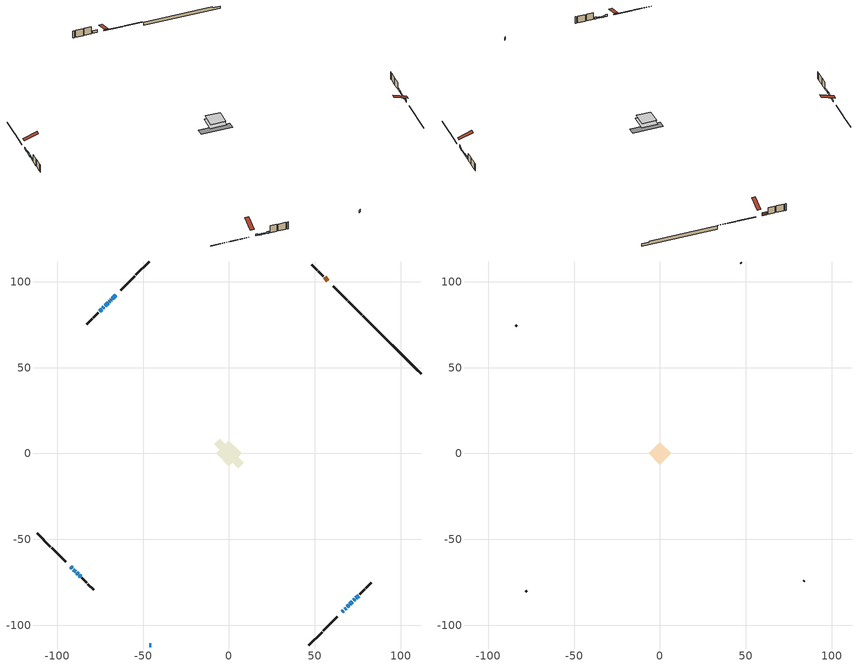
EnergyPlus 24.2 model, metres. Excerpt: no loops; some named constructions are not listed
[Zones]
conditioned space
 floor adiabatic (AdiabaticFloorConstruction): -7.29,0 0,7.29 7.29,0 0,-7.29 z3.15
 floor foundation (Slab1 construction): -8.45,5.35 -5.35,8.45 8.45,-5.35 5.35,-8.45 z-1.7
 wall outside (RimJoist1 construction): 46.34,-111.87 54.19,-104.01 / -111.87,-46.34 -104.01,-54.19 / -46.34,111.87 -54.19,104.01 / 77.42,80.79 69.56,88.65 z0.71:1.01
 wall outside (RimJoist2 construction): 54.85,-103.36 63.13,-95.08 / -103.36,-54.85 -95.08,-63.13 / -54.85,103.36 -63.13,95.08 / 68.91,89.3 60.63,97.58 z0.71:1.01
 wall outside (AdiabaticWallConstruction 1): 57.63,100.58 55.66,102.55 z0.71:2.74
 wall outside (AdiabaticWallConstruction): -66.12,92.09 -67.96,90.25 z0.71:1.75; -46.34,-111.87 -45.27,-111.87 z0.71:2.54; -68.61,89.59 -68.85,89.36 / -69.51,88.7 -69.69,88.52 z0.71:1.93; -70.35,87.86 -72.18,86.03 z0.71:2.35; -72.84,85.37 -73.52,84.69 z0.71:1.85; 66.12,-92.09 66.71,-91.5 z0.71:2.44; 67.36,-90.85 68.18,-90.03 / 72.58,-85.63 73.16,-85.04 / 73.82,-84.39 75.46,-82.75 z0.71:2.05; 68.84,-89.37 69.67,-88.54 z0.71:1.59; -92.09,-66.12 -91.26,-66.94 / -87.24,-70.97 -86.42,-71.79 z0.71:2.06; 70.32,-87.89 71.93,-86.28 / -90.61,-67.6 -89.35,-68.86 / -88.7,-69.51 -87.89,-70.31 z0.71:1.52; -74.18,84.03 -75.42,82.79 z0.71:1.77
 wall outside (Wall1 construction): 76.12,-82.09 79.06,-79.15 / -85.76,-72.45 -82.82,-75.39 / -76.08,82.13 -79.01,79.2 / 55,103.21 52.06,106.14 z0.71:5.59
 wall outside (Wall2 construction): 79.71,-78.5 82.99,-75.22 / -82.17,-76.04 -78.89,-79.32 / -79.67,78.54 -82.95,75.26 / 51.41,106.8 48.13,110.08 z0.71:5.59
 wall foundation (FoundationWall1 construction): 78.08,80.13,-1.7 78.08,80.13,0.71 108.49,49.72,0.71 108.49,49.72,-0.16 111.87,46.34,-0.16 111.87,46.34,-1.7
 window (WindowConstruction): -66.12,92.09 -67.96,90.25 z0.71:1.75
 window (WindowConstruction 11): -46.34,-111.87 -45.27,-111.87 z0.71:2.54
 window (WindowConstruction 12): -68.62,89.59 -68.85,89.36 z0.71:1.93
 window (WindowConstruction 13): -69.51,88.7 -69.69,88.52 z0.71:1.93
 window (WindowConstruction 5): -70.35,87.86 -72.18,86.03 z0.71:2.35
 window (WindowConstruction 6): -72.84,85.37 -73.52,84.69 z0.71:1.85
 window (WindowConstruction 7): 66.12,-92.09 66.7,-91.5 z0.71:2.44
 window (WindowConstruction 8): 67.36,-90.85 68.18,-90.03 z0.71:2.05
 window (WindowConstruction 9): 68.84,-89.37 69.66,-88.54 z0.71:1.58
 window (WindowConstruction 10): -92.09,-66.12 -91.27,-66.94 z0.71:2.05
 window (WindowConstruction 14): 70.32,-87.89 71.93,-86.28 z0.71:1.51
 window (WindowConstruction 15): -90.61,-67.6 -89.35,-68.86 z0.71:1.51
 window (WindowConstruction 16): -88.7,-69.51 -87.9,-70.31 z0.71:1.51
 window (WindowConstruction 1): -74.18,84.03 -75.42,82.79 z0.71:1.77
 window (WindowConstruction 2): 72.58,-85.63 73.16,-85.05 z0.71:2.05
 window (WindowConstruction 3): 73.82,-84.39 75.46,-82.75 z0.71:2.05
 window (WindowConstruction 4): -87.24,-70.97 -86.42,-71.79 z0.71:2.05
 door (Door): 57.63,100.58 55.66,102.55 z0.71:2.74
 ceiling adiabatic (AdiabaticFloorConstruction): 0,-7.29 7.29,0 0,7.29 -7.29,0 z3.15
attic - vented
 floor to conditioned space (Floor1 construction Reversed): -6.54,0 0,6.54 6.54,0 0,-6.54 z5.59
 wall outside (Wall3 construction): 83.65,-74.56 84.13,-74.08 / -78.23,-79.98 -77.76,-80.45 / -83.61,74.6 -84.08,74.13 / 47.47,110.74 47,111.21 z0.71:5.59
 roof outside (Roof1 construction): 65.47,-92.74,5.59 59.1,-86.37,8.59 57.42,-88.05,8.59 63.79,-94.42,5.59; -92.74,-65.47,5.59 -86.37,-59.1,8.59 -88.05,-57.42,8.59 -94.42,-63.79,5.59; -65.47,92.74,5.59 -59.1,86.37,8.59 -57.42,88.05,8.59 -63.79,94.42,5.59; 58.29,99.92,5.59 51.92,93.55,8.59 53.6,91.87,8.59 59.97,98.24,5.59
[Material] Roughness=Rough; Thermal Absorptance=0.9
Name | Thickness {m} | Conductivity {W/m-K} | Density {kg/m3} | Specific Heat {J/kg-K} | Solar Absorptance | Visible Absorptance
ceiling loosefill ins | 0.169333 | 0.0480833 | 16.02 | 1046.75 | 0.7 | 0.7
ceiling stud and cavity | 0.1397 | 0.130704 | 65.682 | 1177.47 | 0.7 | 0.7
gypsum board | 0.0127 | 0.160291 | 801 | 837.4 | 0.6 | 0.6
[Construction]
Floor1 construction: ceiling loosefill ins, ceiling stud and cavity, gypsum board
[EnergyManagementSystem:Program]
infil_program: Set p_m = 0.14; Set p_s = 0.22; Set s_m = 270; Set s_s = 370; Set z_m = 9.99744; Set z_s = 5.893768972314563; Set f_t = (((s_m/z_m)^p_m)*((z_s/s_s)^p_s)); Set Tdiff = tin_s-tout_s; Set dT = @Abs Tdiff; Set c = 0.0403; Set Cs = 0.1089; Set Cw = 0.1517; Set n = 0.65; Set sft = (f_t*0.54); Set temp1 = ((c*Cw)*((sft*site_vw_s)^(2*n)))^2; Set Qinf = (((c*Cs*(dT^n))^2)+temp1)^0.5; Set Qinf = (@Max Qinf 0); Set mech_vent_house_fan_sensible_load_act = 0.0; Set mech_vent_house_fan_latent_load_act = 0.0; Set OASupInPb = out_pb_s; Set OASupInTemp = tout_s; Set OASupInW = out_wt_s; Set OASupRho = (@RhoAirFnPbTdbW OASupInPb OASupInTemp OASupInW); Set OASupCp = (@CpAirFnW OASupInW); Set OASupInEnth = (@HFnTdbW OASupInTemp OASupInW); Set ZoneTemp = tin_s; Set ZoneW = win_s; Set ZoneCp = (@CpAirFnW ZoneW); Set ZoneAirEnth = (@HFnTdbW ZoneTemp ZoneW); Set mech_vent_house_fan_cfis_act = 0.0; Set QWHV_cfis_sup = 0.0; Set QWHV_cfis_suppl_sup = 0.0; Set QWHV_cfis_suppl_exh = 0.0; Set Qrange = 0; Set Qrange = Qrange + 0.075 * mech_vent_range_fan_0_sch_s; Set Qbath = 0; Set Qbath = Qbath + 0.066 * mech_vent_bath_fan_0_sch_s; Set Qbath = Qbath + 0.066 * mech_vent_bath_fan_1_sch_s; Set Qdryer = 0; Set Qdryer = Qdryer + 0.00308 * clothes_dryer_exhaust_0_sch_s; Set QWHV_sup = 0.00933; Set QWHV_exh = 0.00933; Set Qsupply = QWHV_sup + QWHV_cfis_sup + QWHV_cfis_suppl_sup; Set Qexhaust = Qrange + Qbath + Qdryer + QWHV_exh + QWHV_cfis_suppl_exh; Set Qfan = (@Max Qexhaust Qsupply); Set Qducts = 0; If Qducts < 0; Set Qsupply = Qsupply - Qducts; Else; Set Qexhaust = Qexhaust + Qducts; EndIf; Set Qfan_with_ducts = (@Max Qexhaust Qsupply); Set Qimb = (@Abs (Qsupply - Qexhaust)); If Qinf + Qimb > 0; Set Qtot = Qfan_with_ducts + (Qinf^2) / (Qinf + Qimb); Else; Set Qtot = Qfan_with_ducts; EndIf; Set Qinf_adj = Qtot - Qfan; Set infil_flow_act = Qinf_adj; Set infil_program_Qinf = Qinf_adj; Set infil_program_Qfan = Qfan; Set Qload = Qfan; Set Effectiveness_Sens = 0.0; Set Effectiveness_Lat = 0.0; Set Fan_MFR = Qload * OASupRho; Set ZoneInEnth = OASupInEnth; Set ZoneInTemp = OASupInTemp; If Qload > 0; Set Effectiveness_Sens = Effectiveness_Sens + 0.0093 / Qload * 0.5912295009261301; Set Effectiveness_Lat = Effectiveness_Lat + 0.0093 / Qload * 0.0; EndIf; Set ERVCpMin = (@Min OASupCp ZoneCp); Set ERVSupOutTemp = OASupInTemp + ERVCpMin/OASupCp * Effectiveness_Sens * (ZoneTemp - OASupInTemp); Set ERVSupOutW = OASupInW + ERVCpMin/OASupCp * Effectiveness_Lat * (ZoneW - OASupInW); Set ERVSupOutEnth = (@HFnTdbW ERVSupOutTemp ERVSupOutW); Set ERVSensHeatTrans = Fan_MFR * OASupCp * (ERVSupOutTemp - OASupInTemp); Set ERVTotalHeatTrans = Fan_MFR * (ERVSupOutEnth - OASupInEnth); Set ERVLatHeatTrans = ERVTotalHeatTrans - ERVSensHeatTrans; Set ZoneInEnth = ERVSupOutEnth; Set ZoneInTemp = ERVSupOutTemp; Set FanTotalToCond = Fan_MFR * (ZoneInEnth - ZoneAirEnth); Set FanSensToCond = Fan_MFR * ZoneCp * (ZoneInTemp - ZoneTemp); Set FanLatToCond = FanTotalToCond - FanSensToCond; Set mech_vent_house_fan_sensible_load_act = mech_vent_house_fan_sensible_load_act + FanSensToCond; Set mech_vent_house_fan_latent_load_act = mech_vent_house_fan_latent_load_act + FanLatToCond
[EnergyManagementSystem:ProgramCallingManager]
component_loads_program_calling_manager: EndOfZoneTimestepAfterZoneReporting; component_loads_program
fridge_schedule_program_calling_manager: BeginZoneTimestepAfterInitHeatBalance; fridge_schedule_program
furnace_supply_fan_disaggregate_program_calling_manager: EndOfSystemTimestepBeforeHVACReporting; furnace_supply_fan_disaggregate_program
infil_program_calling_manager: BeginZoneTimestepAfterInitHeatBalance; infil_program
natural_vent_program_calling_manager: BeginZoneTimestepAfterInitHeatBalance; natural_vent_program
total_airflows_program_calling_manager: EndOfZoneTimestepAfterZoneReporting; total_airflows_program
total_loads_program_calling_manager: EndOfZoneTimestepAfterZoneReporting; total_loads_program
unit_heater_supply_fan_disaggregate_program_calling_manager: EndOfSystemTimestepBeforeHVACReporting; unit_heater_supply_fan_disaggregate_program
unmet_hours_program_calling_manager: EndOfZoneTimestepBeforeZoneReporting; unmet_hours_program
water_heater_EC_adj_ProgramManager: EndOfSystemTimestepBeforeHVACReporting; water_heater_EC_adj
[EnergyManagementSystem:OutputVariable] Type of Data in Variable=Summed
Name | EMS Variable | Update Frequency | EMS Program or Subroutine | Units
furnace supply fan disaggregate htg primary | furnace_supply_fan_primary_htg | SystemTimestep | furnace_supply_fan_disaggregate_program | J
unit heater supply fan disaggregate htg primary | unit_heater_supply_fan_primary_htg | SystemTimestep | unit_heater_supply_fan_disaggregate_program | J
loads_htg_tot_peakload_outvar; loads_htg_tot_annual_outvar; Energy Management System Output Variable 1; Energy Management System Output Variable 45 | loads_htg_tot | ZoneTimestep | total_loads_program | J
loads_clg_tot_peakload_outvar; loads_clg_tot_annual_outvar; Energy Management System Output Variable 2; Energy Management System Output Variable 46 | loads_clg_tot | ZoneTimestep | total_loads_program | J
htg_unmet_hours_annual_outvar; Energy Management System Output Variable 3 | htg_unmet_hours | ZoneTimestep | unmet_hours_program | hr
clg_unmet_hours_annual_outvar; Energy Management System Output Variable 4 | clg_unmet_hours | ZoneTimestep | unmet_hours_program | hr
loads_htg_roofs_annual_outvar; Energy Management System Output Variable 5 | loads_htg_roofs | ZoneTimestep | component_loads_program | J
loads_htg_ceilings_annual_outvar; Energy Management System Output Variable 6 | loads_htg_ceilings | ZoneTimestep | component_loads_program | J
loads_htg_walls_annual_outvar; Energy Management System Output Variable 7 | loads_htg_walls | ZoneTimestep | component_loads_program | J
loads_htg_rim_joists_annual_outvar; Energy Management System Output Variable 8 | loads_htg_rim_joists | ZoneTimestep | component_loads_program | J
loads_htg_foundation_walls_annual_outvar; Energy Management System Output Variable 9 | loads_htg_foundation_walls | ZoneTimestep | component_loads_program | J
loads_htg_doors_annual_outvar; Energy Management System Output Variable 10 | loads_htg_doors | ZoneTimestep | component_loads_program | J
loads_htg_windows_conduction_annual_outvar; Energy Management System Output Variable 11 | loads_htg_windows_conduction | ZoneTimestep | component_loads_program | J
loads_htg_windows_solar_annual_outvar; Energy Management System Output Variable 12 | loads_htg_windows_solar | ZoneTimestep | component_loads_program | J
loads_htg_skylights_conduction_annual_outvar; Energy Management System Output Variable 13 | loads_htg_skylights_conduction | ZoneTimestep | component_loads_program | J
loads_htg_skylights_solar_annual_outvar; Energy Management System Output Variable 14 | loads_htg_skylights_solar | ZoneTimestep | component_loads_program | J
loads_htg_floors_annual_outvar; Energy Management System Output Variable 15 | loads_htg_floors | ZoneTimestep | component_loads_program | J
loads_htg_slabs_annual_outvar; Energy Management System Output Variable 16 | loads_htg_slabs | ZoneTimestep | component_loads_program | J
loads_htg_internal_mass_annual_outvar; Energy Management System Output Variable 17 | loads_htg_internal_mass | ZoneTimestep | component_loads_program | J
loads_htg_infil_annual_outvar; Energy Management System Output Variable 18 | loads_htg_infil | ZoneTimestep | component_loads_program | J
loads_htg_natvent_annual_outvar; Energy Management System Output Variable 19 | loads_htg_natvent | ZoneTimestep | component_loads_program | J
loads_htg_mechvent_annual_outvar; Energy Management System Output Variable 20 | loads_htg_mechvent | ZoneTimestep | component_loads_program | J
loads_htg_whf_annual_outvar; Energy Management System Output Variable 21 | loads_htg_whf | ZoneTimestep | component_loads_program | J
loads_htg_ducts_annual_outvar; Energy Management System Output Variable 22 | loads_htg_ducts | ZoneTimestep | component_loads_program | J
loads_htg_intgains_annual_outvar; Energy Management System Output Variable 23 | loads_htg_intgains | ZoneTimestep | component_loads_program | J
loads_htg_lighting_annual_outvar; Energy Management System Output Variable 24 | loads_htg_lighting | ZoneTimestep | component_loads_program | J
loads_clg_roofs_annual_outvar; Energy Management System Output Variable 25 | loads_clg_roofs | ZoneTimestep | component_loads_program | J
loads_clg_ceilings_annual_outvar; Energy Management System Output Variable 26 | loads_clg_ceilings | ZoneTimestep | component_loads_program | J
loads_clg_walls_annual_outvar; Energy Management System Output Variable 27 | loads_clg_walls | ZoneTimestep | component_loads_program | J
loads_clg_rim_joists_annual_outvar; Energy Management System Output Variable 28 | loads_clg_rim_joists | ZoneTimestep | component_loads_program | J
loads_clg_foundation_walls_annual_outvar; Energy Management System Output Variable 29 | loads_clg_foundation_walls | ZoneTimestep | component_loads_program | J
loads_clg_doors_annual_outvar; Energy Management System Output Variable 30 | loads_clg_doors | ZoneTimestep | component_loads_program | J
loads_clg_windows_conduction_annual_outvar; Energy Management System Output Variable 31 | loads_clg_windows_conduction | ZoneTimestep | component_loads_program | J
loads_clg_windows_solar_annual_outvar; Energy Management System Output Variable 32 | loads_clg_windows_solar | ZoneTimestep | component_loads_program | J
loads_clg_skylights_conduction_annual_outvar; Energy Management System Output Variable 33 | loads_clg_skylights_conduction | ZoneTimestep | component_loads_program | J
loads_clg_skylights_solar_annual_outvar; Energy Management System Output Variable 34 | loads_clg_skylights_solar | ZoneTimestep | component_loads_program | J
loads_clg_floors_annual_outvar; Energy Management System Output Variable 35 | loads_clg_floors | ZoneTimestep | component_loads_program | J
loads_clg_slabs_annual_outvar; Energy Management System Output Variable 36 | loads_clg_slabs | ZoneTimestep | component_loads_program | J
loads_clg_internal_mass_annual_outvar; Energy Management System Output Variable 37 | loads_clg_internal_mass | ZoneTimestep | component_loads_program | J
loads_clg_infil_annual_outvar; Energy Management System Output Variable 38 | loads_clg_infil | ZoneTimestep | component_loads_program | J
loads_clg_natvent_annual_outvar; Energy Management System Output Variable 39 | loads_clg_natvent | ZoneTimestep | component_loads_program | J
loads_clg_mechvent_annual_outvar; Energy Management System Output Variable 40 | loads_clg_mechvent | ZoneTimestep | component_loads_program | J
loads_clg_whf_annual_outvar; Energy Management System Output Variable 41 | loads_clg_whf | ZoneTimestep | component_loads_program | J
loads_clg_ducts_annual_outvar; Energy Management System Output Variable 42 | loads_clg_ducts | ZoneTimestep | component_loads_program | J
loads_clg_intgains_annual_outvar; Energy Management System Output Variable 43 | loads_clg_intgains | ZoneTimestep | component_loads_program | J
loads_clg_lighting_annual_outvar; Energy Management System Output Variable 44 | loads_clg_lighting | ZoneTimestep | component_loads_program | J
[Schedule:Day:Interval]
interior lighting schedule day: No, 01:00, 0.108182, 04:00, 0.0901515, 05:00, 0.0991667, 06:00, 0.162273, 07:00, 0.270455, 08:00, 0.342576, 10:00, 0.369621, 11:00, 0.351591, 12:00, 0.333561, 13:00, 0.324545, 14:00, 0.31553, 15:00, 0.333561, 16:00, 0.369621, 17:00, 0.450758, 18:00, 0.585985, 19:00, 0.775303, 20:00, 0.955606, 21:00, 0.991667, 22:00, 0.712197, 23:00, 0.360606, 24:00, 0.162273
interior lighting schedule day 1: No, 01:00, 0.100909, 04:00, 0.0840909, 05:00, 0.0925, 06:00, 0.151364, 07:00, 0.252273, 08:00, 0.319545, 10:00, 0.344773, 11:00, 0.327955, 12:00, 0.311136, 13:00, 0.302727, 14:00, 0.294318, 15:00, 0.311136, 16:00, 0.344773, 17:00, 0.420455, 18:00, 0.546591, 19:00, 0.723182, 20:00, 0.891364, 21:00, 0.925, 22:00, 0.664318, 23:00, 0.336364, 24:00, 0.151364
interior lighting schedule day 2: No, 01:00, 0.0927273, 04:00, 0.0772727, 05:00, 0.085, 06:00, 0.139091, 07:00, 0.231818, 08:00, 0.293636, 10:00, 0.316818, 11:00, 0.301364, 12:00, 0.285909, 13:00, 0.278182, 14:00, 0.270455, 15:00, 0.285909, 16:00, 0.316818, 17:00, 0.386364, 18:00, 0.502273, 19:00, 0.664545, 20:00, 0.819091, 21:00, 0.85, 22:00, 0.610455, 23:00, 0.309091, 24:00, 0.139091
interior lighting schedule day 3: No, 01:00, 0.0845455, 04:00, 0.0704545, 05:00, 0.0775, 06:00, 0.126818, 07:00, 0.211364, 08:00, 0.267727, 10:00, 0.288864, 11:00, 0.274773, 12:00, 0.260682, 13:00, 0.253636, 14:00, 0.246591, 15:00, 0.260682, 16:00, 0.288864, 17:00, 0.352273, 18:00, 0.457955, 19:00, 0.605909, 20:00, 0.746818, 21:00, 0.775, 22:00, 0.556591, 23:00, 0.281818, 24:00, 0.126818
interior lighting schedule day 4: No, 01:00, 0.0763636, 04:00, 0.0636364, 05:00, 0.07, 06:00, 0.114545, 07:00, 0.190909, 08:00, 0.241818, 10:00, 0.260909, 11:00, 0.248182, 12:00, 0.235455, 13:00, 0.229091, 14:00, 0.222727, 15:00, 0.235455, 16:00, 0.260909, 17:00, 0.318182, 18:00, 0.413636, 19:00, 0.547273, 20:00, 0.674545, 21:00, 0.7, 22:00, 0.502727, 23:00, 0.254545, 24:00, 0.114545
interior lighting schedule day 5: No, 01:00, 0.0727273, 04:00, 0.0606061, 05:00, 0.0666667, 06:00, 0.109091, 07:00, 0.181818, 08:00, 0.230303, 10:00, 0.248485, 11:00, 0.236364, 12:00, 0.224242, 13:00, 0.218182, 14:00, 0.212121, 15:00, 0.224242, 16:00, 0.248485, 17:00, 0.30303, 18:00, 0.393939, 19:00, 0.521212, 20:00, 0.642424, 21:00, 0.666667, 22:00, 0.478788, 23:00, 0.242424, 24:00, 0.109091
interior lighting schedule day 6: No, 01:00, 0.0745455, 04:00, 0.0621212, 05:00, 0.0683333, 06:00, 0.111818, 07:00, 0.186364, 08:00, 0.236061, 10:00, 0.254697, 11:00, 0.242273, 12:00, 0.229848, 13:00, 0.223636, 14:00, 0.217424, 15:00, 0.229848, 16:00, 0.254697, 17:00, 0.310606, 18:00, 0.403788, 19:00, 0.534242, 20:00, 0.658485, 21:00, 0.683333, 22:00, 0.490758, 23:00, 0.248485, 24:00, 0.111818
interior lighting schedule day 7: No, 01:00, 0.08, 04:00, 0.0666667, 05:00, 0.0733333, 06:00, 0.12, 07:00, 0.2, 08:00, 0.253333, 10:00, 0.273333, 11:00, 0.26, 12:00, 0.246667, 13:00, 0.24, 14:00, 0.233333, 15:00, 0.246667, 16:00, 0.273333, 17:00, 0.333333, 18:00, 0.433333, 19:00, 0.573333, 20:00, 0.706667, 21:00, 0.733333, 22:00, 0.526667, 23:00, 0.266667, 24:00, 0.12
interior lighting schedule day 8: No, 01:00, 0.0890909, 04:00, 0.0742424, 05:00, 0.0816667, 06:00, 0.133636, 07:00, 0.222727, 08:00, 0.282121, 10:00, 0.304394, 11:00, 0.289545, 12:00, 0.274697, 13:00, 0.267273, 14:00, 0.259848, 15:00, 0.274697, 16:00, 0.304394, 17:00, 0.371212, 18:00, 0.482576, 19:00, 0.638485, 20:00, 0.78697, 21:00, 0.816667, 22:00, 0.586515, 23:00, 0.29697, 24:00, 0.133636
interior lighting schedule day 9: No, 01:00, 0.0972727, 04:00, 0.0810606, 05:00, 0.0891667, 06:00, 0.145909, 07:00, 0.243182, 08:00, 0.30803, 10:00, 0.332348, 11:00, 0.316136, 12:00, 0.299924, 13:00, 0.291818, 14:00, 0.283712, 15:00, 0.299924, 16:00, 0.332348, 17:00, 0.405303, 18:00, 0.526894, 19:00, 0.697121, 20:00, 0.859242, 21:00, 0.891667, 22:00, 0.640379, 23:00, 0.324242, 24:00, 0.145909
interior lighting schedule day 10: No, 01:00, 0.105455, 04:00, 0.0878788, 05:00, 0.0966667, 06:00, 0.158182, 07:00, 0.263636, 08:00, 0.333939, 10:00, 0.360303, 11:00, 0.342727, 12:00, 0.325152, 13:00, 0.316364, 14:00, 0.307576, 15:00, 0.325152, 16:00, 0.360303, 17:00, 0.439394, 18:00, 0.571212, 19:00, 0.755758, 20:00, 0.931515, 21:00, 0.966667, 22:00, 0.694242, 23:00, 0.351515, 24:00, 0.158182
interior lighting schedule day 11: No, 01:00, 0.109091, 04:00, 0.0909091, 05:00, 0.1, 06:00, 0.163636, 07:00, 0.272727, 08:00, 0.345455, 10:00, 0.372727, 11:00, 0.354545, 12:00, 0.336364, 13:00, 0.327273, 14:00, 0.318182, 15:00, 0.336364, 16:00, 0.372727, 17:00, 0.454545, 18:00, 0.590909, 19:00, 0.781818, 20:00, 0.963636, 21:00, 1, 22:00, 0.718182, 23:00, 0.363636, 24:00, 0.163636
interior lighting schedule default day; occupants schedule default day; clothes dryer schedule default day; cooking range schedule default day; mech vent bath fan 0 schedule default day; mech vent bath fan 1 schedule default day; mech vent range fan 0 schedule default day; misc plug loads schedule default day; general water use schedule default day; clothes dryer exhaust 0 schedule default day; cooling season schedule day; cooling season schedule day 2; cooling season schedule default day; exterior lighting schedule default day; natural vent schedule default day: No, 24:00, 0
occupants schedule day: No, 05:00, 0.426829, 06:00, 0.719512, 07:00, 1, 08:00, 0.670732, 09:00, 0.329268, 14:00, 0.170732, 15:00, 0.231707, 16:00, 0.329268, 17:00, 0.5, 18:00, 0.670732, 19:00, 0.829268, 21:00, 1, 22:00, 0.853659, 23:00, 0.646341, 24:00, 0.426829
clothes dryer schedule day; clothes dryer exhaust 0 schedule day: No, 01:00, 0.123457, 02:00, 0.0740741, 03:00, 0.0493827, 04:00, 0.0246914, 05:00, 0.0493827, 06:00, 0.0740741, 07:00, 0.197531, 08:00, 0.395062, 09:00, 0.592593, 10:00, 0.839506, 11:00, 0.962963, 12:00, 1, 13:00, 0.91358, 14:00, 0.82716, 15:00, 0.716049, 16:00, 0.753086, 17:00, 0.679012, 18:00, 0.666667, 20:00, 0.62963, 21:00, 0.641975, 22:00, 0.666667, 23:00, 0.54321, 24:00, 0.296296
cooking range schedule day: No, 05:00, 0.0597015, 06:00, 0.11194, 07:00, 0.171642, 08:00, 0.291045, 11:00, 0.343284, 12:00, 0.402985, 13:00, 0.462687, 14:00, 0.343284, 15:00, 0.291045, 16:00, 0.402985, 17:00, 0.567164, 18:00, 1, 19:00, 0.850746, 20:00, 0.432836, 21:00, 0.291045, 22:00, 0.231343, 23:00, 0.171642, 24:00, 0.11194
mech vent bath fan 0 schedule day; mech vent bath fan 1 schedule day: No, 07:00, 0, 08:00, 1, 09:00, 0.2, 24:00, 0
mech vent range fan 0 schedule day: No, 18:00, 0, 19:00, 1, 20:00, 0.2, 24:00, 0
misc plug loads schedule day: No, 06:00, 0.705882, 07:00, 0.745098, 08:00, 0.803922, 15:00, 0.823529, 16:00, 0.862745, 17:00, 0.921569, 18:00, 0.980392, 19:00, 1, 20:00, 0.980392, 21:00, 0.941176, 22:00, 0.862745, 23:00, 0.784314, 24:00, 0.72549
general water use schedule day: No, 01:00, 0.315068, 03:00, 0.287671, 04:00, 0.342466, 05:00, 0.369863, 06:00, 0.520548, 07:00, 0.60274, 08:00, 0.534247, 10:00, 0.506849, 11:00, 0.465753, 14:00, 0.479452, 15:00, 0.534247, 16:00, 0.589041, 17:00, 0.69863, 18:00, 0.876712, 19:00, 0.890411, 20:00, 0.986301, 21:00, 1, 22:00, 0.863014, 23:00, 0.616438, 24:00, 0.465753
cooling season schedule day 1: No, 24:00, 1
exterior lighting schedule day: No, 01:00, 0.566667, 03:00, 0.524167, 05:00, 0.495833, 06:00, 0.5525, 07:00, 0.623333, 08:00, 0.580833, 09:00, 0.439167, 10:00, 0.354167, 12:00, 0.34, 13:00, 0.354167, 14:00, 0.396667, 15:00, 0.425, 16:00, 0.495833, 17:00, 0.623333, 18:00, 0.793333, 19:00, 0.906667, 20:00, 0.963333, 21:00, 0.991667, 22:00, 0.920833, 23:00, 0.793333, 24:00, 0.665833
exterior lighting schedule day 1: No, 01:00, 0.528571, 03:00, 0.488929, 05:00, 0.4625, 06:00, 0.515357, 07:00, 0.581429, 08:00, 0.541786, 09:00, 0.409643, 10:00, 0.330357, 12:00, 0.317143, 13:00, 0.330357, 14:00, 0.37, 15:00, 0.396429, 16:00, 0.4625, 17:00, 0.581429, 18:00, 0.74, 19:00, 0.845714, 20:00, 0.898571, 21:00, 0.925, 22:00, 0.858929, 23:00, 0.74, 24:00, 0.621071
exterior lighting schedule day 10: No, 01:00, 0.552381, 03:00, 0.510952, 05:00, 0.483333, 06:00, 0.538571, 07:00, 0.607619, 08:00, 0.56619, 09:00, 0.428095, 10:00, 0.345238, 12:00, 0.331429, 13:00, 0.345238, 14:00, 0.386667, 15:00, 0.414286, 16:00, 0.483333, 17:00, 0.607619, 18:00, 0.773333, 19:00, 0.88381, 20:00, 0.939048, 21:00, 0.966667, 22:00, 0.897619, 23:00, 0.773333, 24:00, 0.649048
exterior lighting schedule day 11: No, 01:00, 0.571429, 03:00, 0.528571, 05:00, 0.5, 06:00, 0.557143, 07:00, 0.628571, 08:00, 0.585714, 09:00, 0.442857, 10:00, 0.357143, 12:00, 0.342857, 13:00, 0.357143, 14:00, 0.4, 15:00, 0.428571, 16:00, 0.5, 17:00, 0.628571, 18:00, 0.8, 19:00, 0.914286, 20:00, 0.971429, 21:00, 1, 22:00, 0.928571, 23:00, 0.8, 24:00, 0.671429
exterior lighting schedule day 2: No, 01:00, 0.485714, 03:00, 0.449286, 05:00, 0.425, 06:00, 0.473571, 07:00, 0.534286, 08:00, 0.497857, 09:00, 0.376429, 10:00, 0.303571, 12:00, 0.291429, 13:00, 0.303571, 14:00, 0.34, 15:00, 0.364286, 16:00, 0.425, 17:00, 0.534286, 18:00, 0.68, 19:00, 0.777143, 20:00, 0.825714, 21:00, 0.85, 22:00, 0.789286, 23:00, 0.68, 24:00, 0.570714
exterior lighting schedule day 3: No, 01:00, 0.442857, 03:00, 0.409643, 05:00, 0.3875, 06:00, 0.431786, 07:00, 0.487143, 08:00, 0.453929, 09:00, 0.343214, 10:00, 0.276786, 12:00, 0.265714, 13:00, 0.276786, 14:00, 0.31, 15:00, 0.332143, 16:00, 0.3875, 17:00, 0.487143, 18:00, 0.62, 19:00, 0.708571, 20:00, 0.752857, 21:00, 0.775, 22:00, 0.719643, 23:00, 0.62, 24:00, 0.520357
exterior lighting schedule day 4: No, 01:00, 0.4, 03:00, 0.37, 05:00, 0.35, 06:00, 0.39, 07:00, 0.44, 08:00, 0.41, 09:00, 0.31, 10:00, 0.25, 12:00, 0.24, 13:00, 0.25, 14:00, 0.28, 15:00, 0.3, 16:00, 0.35, 17:00, 0.44, 18:00, 0.56, 19:00, 0.64, 20:00, 0.68, 21:00, 0.7, 22:00, 0.65, 23:00, 0.56, 24:00, 0.47
exterior lighting schedule day 5: No, 01:00, 0.380952, 03:00, 0.352381, 05:00, 0.333333, 06:00, 0.371429, 07:00, 0.419048, 08:00, 0.390476, 09:00, 0.295238, 10:00, 0.238095, 12:00, 0.228571, 13:00, 0.238095, 14:00, 0.266667, 15:00, 0.285714, 16:00, 0.333333, 17:00, 0.419048, 18:00, 0.533333, 19:00, 0.609524, 20:00, 0.647619, 21:00, 0.666667, 22:00, 0.619048, 23:00, 0.533333, 24:00, 0.447619
exterior lighting schedule day 6: No, 01:00, 0.390476, 03:00, 0.36119, 05:00, 0.341667, 06:00, 0.380714, 07:00, 0.429524, 08:00, 0.400238, 09:00, 0.302619, 10:00, 0.244048, 12:00, 0.234286, 13:00, 0.244048, 14:00, 0.273333, 15:00, 0.292857, 16:00, 0.341667, 17:00, 0.429524, 18:00, 0.546667, 19:00, 0.624762, 20:00, 0.66381, 21:00, 0.683333, 22:00, 0.634524, 23:00, 0.546667, 24:00, 0.45881
exterior lighting schedule day 7: No, 01:00, 0.419048, 03:00, 0.387619, 05:00, 0.366667, 06:00, 0.408571, 07:00, 0.460952, 08:00, 0.429524, 09:00, 0.324762, 10:00, 0.261905, 12:00, 0.251429, 13:00, 0.261905, 14:00, 0.293333, 15:00, 0.314286, 16:00, 0.366667, 17:00, 0.460952, 18:00, 0.586667, 19:00, 0.670476, 20:00, 0.712381, 21:00, 0.733333, 22:00, 0.680952, 23:00, 0.586667, 24:00, 0.492381
exterior lighting schedule day 8: No, 01:00, 0.466667, 03:00, 0.431667, 05:00, 0.408333, 06:00, 0.455, 07:00, 0.513333, 08:00, 0.478333, 09:00, 0.361667, 10:00, 0.291667, 12:00, 0.28, 13:00, 0.291667, 14:00, 0.326667, 15:00, 0.35, 16:00, 0.408333, 17:00, 0.513333, 18:00, 0.653333, 19:00, 0.746667, 20:00, 0.793333, 21:00, 0.816667, 22:00, 0.758333, 23:00, 0.653333, 24:00, 0.548333
exterior lighting schedule day 9: No, 01:00, 0.509524, 03:00, 0.47131, 05:00, 0.445833, 06:00, 0.496786, 07:00, 0.560476, 08:00, 0.522262, 09:00, 0.394881, 10:00, 0.318452, 12:00, 0.305714, 13:00, 0.318452, 14:00, 0.356667, 15:00, 0.382143, 16:00, 0.445833, 17:00, 0.560476, 18:00, 0.713333, 19:00, 0.815238, 20:00, 0.86619, 21:00, 0.891667, 22:00, 0.827976, 23:00, 0.713333, 24:00, 0.59869
[Schedule:Week:Daily]
clothes dryer exhaust 0 schedule Week Rule - Jan1-Dec31: clothes dryer exhaust 0 schedule day, clothes dryer exhaust 0 schedule day, clothes dryer exhaust 0 schedule day, clothes dryer exhaust 0 schedule day, clothes dryer exhaust 0 schedule day, clothes dryer exhaust 0 schedule day, clothes dryer exhaust 0 schedule day, clothes dryer exhaust 0 schedule default day, clothes dryer exhaust 0 schedule default day, clothes dryer exhaust 0 schedule default day, clothes dryer exhaust 0 schedule default day, clothes dryer exhaust 0 schedule default day
cooling season schedule Week Rule - Jan1-May26: cooling season schedule day, cooling season schedule day, cooling season schedule day, cooling season schedule day, cooling season schedule day, cooling season schedule day, cooling season schedule day, cooling season schedule default day, cooling season schedule default day, cooling season schedule default day, cooling season schedule default day, cooling season schedule default day
cooling season schedule Week Rule - May27-Jun2: cooling season schedule day, cooling season schedule day, cooling season schedule day, cooling season schedule day, cooling season schedule day, cooling season schedule day 1, cooling season schedule day 1, cooling season schedule default day, cooling season schedule default day, cooling season schedule default day, cooling season schedule default day, cooling season schedule default day
cooling season schedule Week Rule - Jun3-Aug25: cooling season schedule day 1, cooling season schedule day 1, cooling season schedule day 1, cooling season schedule day 1, cooling season schedule day 1, cooling season schedule day 1, cooling season schedule day 1, cooling season schedule default day, cooling season schedule default day, cooling season schedule default day, cooling season schedule default day, cooling season schedule default day
cooling season schedule Week Rule - Aug26-Sep1: cooling season schedule day 1, cooling season schedule day 1, cooling season schedule day 1, cooling season schedule day 1, cooling season schedule day 1, cooling season schedule day 1, cooling season schedule day 2, cooling season schedule default day, cooling season schedule default day, cooling season schedule default day, cooling season schedule default day, cooling season schedule default day
cooling season schedule Week Rule - Sep2-Dec31: cooling season schedule day 2, cooling season schedule day 2, cooling season schedule day 2, cooling season schedule day 2, cooling season schedule day 2, cooling season schedule day 2, cooling season schedule day 2, cooling season schedule default day, cooling season schedule default day, cooling season schedule default day, cooling season schedule default day, cooling season schedule default day
exterior lighting schedule Week Rule - Aug26-Sep1: exterior lighting schedule day 7, exterior lighting schedule day 7, exterior lighting schedule day 7, exterior lighting schedule day 7, exterior lighting schedule day 7, exterior lighting schedule day 7, exterior lighting schedule day 8, exterior lighting schedule default day, exterior lighting schedule default day, exterior lighting schedule default day, exterior lighting schedule default day, exterior lighting schedule default day
exterior lighting schedule Week Rule - Sep2-Sep29: exterior lighting schedule day 8, exterior lighting schedule day 8, exterior lighting schedule day 8, exterior lighting schedule day 8, exterior lighting schedule day 8, exterior lighting schedule day 8, exterior lighting schedule day 8, exterior lighting schedule default day, exterior lighting schedule default day, exterior lighting schedule default day, exterior lighting schedule default day, exterior lighting schedule default day
exterior lighting schedule Week Rule - Sep30-Oct6: exterior lighting schedule day 8, exterior lighting schedule day 9, exterior lighting schedule day 9, exterior lighting schedule day 9, exterior lighting schedule day 9, exterior lighting schedule day 9, exterior lighting schedule day 9, exterior lighting schedule default day, exterior lighting schedule default day, exterior lighting schedule default day, exterior lighting schedule default day, exterior lighting schedule default day
exterior lighting schedule Week Rule - Oct7-Oct27: exterior lighting schedule day 9, exterior lighting schedule day 9, exterior lighting schedule day 9, exterior lighting schedule day 9, exterior lighting schedule day 9, exterior lighting schedule day 9, exterior lighting schedule day 9, exterior lighting schedule default day, exterior lighting schedule default day, exterior lighting schedule default day, exterior lighting schedule default day, exterior lighting schedule default day
exterior lighting schedule Week Rule - Oct28-Nov3: exterior lighting schedule day 9, exterior lighting schedule day 9, exterior lighting schedule day 9, exterior lighting schedule day 9, exterior lighting schedule day 10, exterior lighting schedule day 10, exterior lighting schedule day 10, exterior lighting schedule default day, exterior lighting schedule default day, exterior lighting schedule default day, exterior lighting schedule default day, exterior lighting schedule default day
exterior lighting schedule Week Rule - Nov4-Nov24: exterior lighting schedule day 10, exterior lighting schedule day 10, exterior lighting schedule day 10, exterior lighting schedule day 10, exterior lighting schedule day 10, exterior lighting schedule day 10, exterior lighting schedule day 10, exterior lighting schedule default day, exterior lighting schedule default day, exterior lighting schedule default day, exterior lighting schedule default day, exterior lighting schedule default day
exterior lighting schedule Week Rule - Nov25-Dec1: exterior lighting schedule day 10, exterior lighting schedule day 10, exterior lighting schedule day 10, exterior lighting schedule day 10, exterior lighting schedule day 10, exterior lighting schedule day 10, exterior lighting schedule day 11, exterior lighting schedule default day, exterior lighting schedule default day, exterior lighting schedule default day, exterior lighting schedule default day, exterior lighting schedule default day
exterior lighting schedule Week Rule - Dec2-Dec31: exterior lighting schedule day 11, exterior lighting schedule day 11, exterior lighting schedule day 11, exterior lighting schedule day 11, exterior lighting schedule day 11, exterior lighting schedule day 11, exterior lighting schedule day 11, exterior lighting schedule default day, exterior lighting schedule default day, exterior lighting schedule default day, exterior lighting schedule default day, exterior lighting schedule default day
natural vent schedule Week Rule - Jan1-Dec31: natural vent schedule default day, natural vent schedule default day, natural vent schedule default day, natural vent schedule default day, natural vent schedule default day, natural vent schedule default day, natural vent schedule default day, natural vent schedule default day, natural vent schedule default day, natural vent schedule default day, natural vent schedule default day, natural vent schedule default day
[Schedule:Year]
clothes dryer exhaust 0 schedule: clothes dryer exhaust 0 schedule Week Rule - Jan1-Dec31, 1, 1, 12, 31
cooling season schedule: cooling season schedule Week Rule - Jan1-May26, 1, 1, 5, 26, cooling season schedule Week Rule - May27-Jun2, 5, 27, 6, 2, cooling season schedule Week Rule - Jun3-Aug25, 6, 3, 8, 25, cooling season schedule Week Rule - Aug26-Sep1, 8, 26, 9, 1, cooling season schedule Week Rule - Sep2-Dec31, 9, 2, 12, 31
natural vent schedule: natural vent schedule Week Rule - Jan1-Dec31, 1, 1, 12, 31
